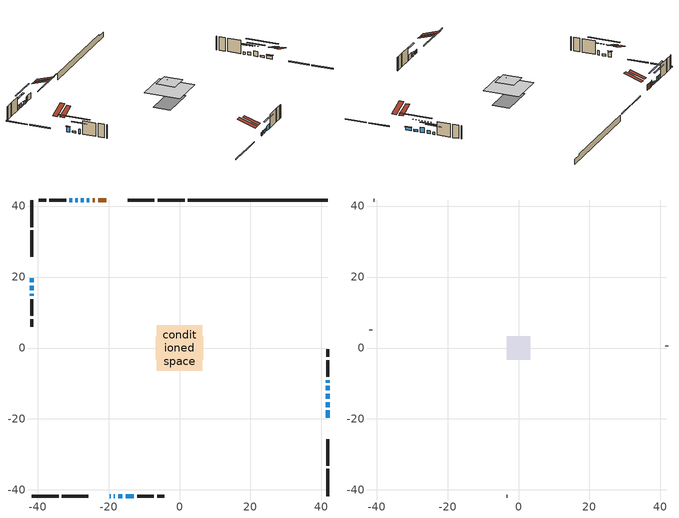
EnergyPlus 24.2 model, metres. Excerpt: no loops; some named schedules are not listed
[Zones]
conditioned space
 floor adiabatic (AdiabaticFloorConstruction): -6.43,-6.43 -6.43,6.43 6.43,6.43 6.43,-6.43 z3.12
 floor foundation (Slab1 construction): -6.72,-3.11 -6.72,3.11 6.72,3.11 6.72,-3.11 z-1.55
 wall outside (RimJoist1 construction): 1.45,41.7 -6.19,41.7 / -41.7,-41.7 -34.06,-41.7 / -41.7,41.7 -41.7,34.06 / 41.7,-41.7 41.7,-34.06 z0.68:0.98
 wall outside (RimJoist2 construction): -7.12,41.7 -14.57,41.7 / -33.13,-41.7 -25.68,-41.7 / -41.7,33.13 -41.7,25.68 / 41.7,-33.13 41.7,-25.68 z0.68:0.98
 wall outside (AdiabaticWallConstruction 1): -20.58,41.7 -22.91,41.7 / -23.84,41.7 -24.48,41.7 z0.68:2.71
 wall outside (AdiabaticWallConstruction): -19.67,-41.7 -19.42,-41.7 / -18.49,-41.7 -18.21,-41.7 z0.68:1.9; -41.7,19.66 -41.7,18.52 / 41.7,-14.3 41.7,-12.83 z0.68:2.49; 41.7,-19.66 41.7,-17.58 / -17.28,-41.7 -16.06,-41.7 z0.68:1.7; -25.41,41.7 -26.1,41.7 / 41.7,-9.75 41.7,-9.06 z0.68:1.47; 41.7,-16.65 41.7,-15.23 / -27.02,41.7 -27.79,41.7 / -41.7,17.59 -41.7,16.27 z0.68:1.29; 41.7,-11.9 41.7,-10.68 z0.68:1.82; -28.72,41.7 -29.35,41.7 / -30.28,41.7 -31.02,41.7 z0.68:2.28; -15.13,-41.7 -12.89,-41.7 z0.68:2.46; -41.7,15.34 -41.7,14.71 z0.68:2.26
 wall outside (Wall1 construction): -31.95,41.7 -36.67,41.7 / -11.97,-41.7 -7.24,-41.7 / -41.7,13.78 -41.7,9.05 / 41.7,-8.14 41.7,-3.41 z0.68:5.56
 wall outside (Wall2 construction): -37.6,41.7 -39.68,41.7 / -6.31,-41.7 -4.23,-41.7 / -41.7,8.12 -41.7,6.04 / 41.7,-2.48 41.7,-0.4 z0.68:5.56
 wall foundation (FoundationWall1 construction): 2.38,41.7,-1.55 2.38,41.7,0.68 37.77,41.7,0.68 37.77,41.7,0.14 41.7,41.7,0.14 41.7,41.7,-1.55
 window (WindowConstruction 11): -19.66,-41.7 -19.42,-41.7 z0.68:1.9
 window (WindowConstruction 7): -41.7,19.66 -41.7,18.52 z0.68:2.48
 window (WindowConstruction 12): -18.49,-41.7 -18.21,-41.7 z0.68:1.9
 window (WindowConstruction 8): 41.7,-19.66 41.7,-17.58 z0.68:1.69
 window (WindowConstruction 9): -25.41,41.7 -26.1,41.7 z0.68:1.47
 window (WindowConstruction 10): -17.28,-41.7 -16.06,-41.7 z0.68:1.69
 window (WindowConstruction 13): 41.7,-16.65 41.7,-15.23 z0.68:1.29
 window (WindowConstruction 14): -27.03,41.7 -27.79,41.7 z0.68:1.29
 window (WindowConstruction): 41.7,-14.3 41.7,-12.83 z0.68:2.48
 window (WindowConstruction 15): -41.7,17.59 -41.7,16.27 z0.68:1.29
 window (WindowConstruction 1): 41.7,-11.9 41.7,-10.68 z0.68:1.82
 window (WindowConstruction 2): 41.7,-9.75 41.7,-9.07 z0.68:1.47
 window (WindowConstruction 3): -28.72,41.7 -29.35,41.7 z0.68:2.28
 window (WindowConstruction 4): -30.28,41.7 -31.02,41.7 z0.68:2.28
 window (WindowConstruction 5): -15.13,-41.7 -12.89,-41.7 z0.68:2.46
 window (WindowConstruction 6): -41.7,15.34 -41.7,14.71 z0.68:2.26
 door (Door): -20.58,41.7 -22.91,41.7 z0.68:2.71
 door (Door 1): -23.84,41.7 -24.48,41.7 z0.68:2.71
 ceiling adiabatic (AdiabaticFloorConstruction): 6.43,-6.43 6.43,6.43 -6.43,6.43 -6.43,-6.43 z3.12
 roof outside (Roof2 construction): -1.49,1.49 -1.49,-1.49 1.49,-1.49 1.49,1.49 z5.56
 roof outside (Roof3 construction): -19.66,41.7,5.56 -19.66,35.93,7.48 -18.14,35.93,7.48 -18.14,41.7,5.56; -20.59,-41.7,5.56 -20.59,-35.93,7.48 -22.11,-35.93,7.48 -22.11,-41.7,5.56; -41.7,20.59,5.56 -35.93,20.59,7.48 -35.93,22.11,7.48 -41.7,22.11,5.56; 41.7,-20.59,5.56 35.93,-20.59,7.48 35.93,-22.11,7.48 41.7,-22.11,5.56
attic - vented
 floor to conditioned space (Floor1 construction Reversed): -3.33,-3.33 -3.33,3.33 3.33,3.33 3.33,-3.33 z5.56
 wall outside (Wall3 construction): -40.61,41.7 -40.77,41.7 / -3.3,-41.7 -3.14,-41.7 / -41.7,5.11 -41.7,4.95 / 41.7,0.53 41.7,0.69 z0.68:5.56
 roof outside (Roof1 construction): -17.21,41.7,5.56 -17.21,35.2,7.72 -15.5,35.2,7.72 -15.5,41.7,5.56; -23.04,-41.7,5.56 -23.04,-35.2,7.72 -24.75,-35.2,7.72 -24.75,-41.7,5.56; -41.7,23.04,5.56 -35.2,23.04,7.72 -35.2,24.75,7.72 -41.7,24.75,5.56; 41.7,-23.04,5.56 35.2,-23.04,7.72 35.2,-24.75,7.72 41.7,-24.75,5.56
shading: -41.7,18.32 -41.7,19.87 -42.11,19.87 -42.11,18.32 z2.69; 41.7,-17.38 41.7,-19.87 42.11,-19.87 42.11,-17.38 z1.9; -26.3,41.7 -25.21,41.7 -25.21,42.11 -26.3,42.11 z1.67; -15.86,-41.7 -17.48,-41.7 -17.48,-42.11 -15.86,-42.11 z1.9; 41.7,-10.08 41.7,-21.8 42.11,-21.8 42.11,-10.08 z6.44; -32.94,41.7 -21.87,41.7 -21.87,42.11 -32.94,42.11 z6.44; 41.7,-10.3 41.7,-16.83 42.11,-16.83 42.11,-10.3 z5.01; -41.7,11.12 -41.7,22.74 -42.11,22.74 -42.11,11.12 z6.44; 41.7,-8.15 41.7,-14.43 42.11,-14.43 42.11,-8.15 z4.35; 41.7,-6.54 41.7,-12.28 42.11,-12.28 42.11,-6.54 z4; -31.88,41.7 -26.19,41.7 -26.19,42.11 -31.88,42.11 z4.81; -33.55,41.7 -27.75,41.7 -27.75,42.11 -33.55,42.11 z4.81; -10.37,-41.7 -17.66,-41.7 -17.66,-42.11 -10.37,-42.11 z4.99; -41.7,12.18 -41.7,17.87 -42.11,17.87 -42.11,12.18 z4.79
[Building]
Building 1: Terrain=Suburbs
[Site:Location]
Toronto City Centre_ON: Latitude {deg}=43.63; Longitude {deg}=-79.39; Time Zone {hr}=-5; Elevation {m}=77; Keep Site Location Information=Yes
[Site:GroundTemperature:Shallow]
5.01852, 3.26908, 3.12898, 3.95918, 7.29196, 10.6092, 13.4851, 15.3069, 15.4617, 13.9799, 11.1774, 7.9619
[Site:WaterMainsTemperature]
Calculation Method=Schedule; Temperature Schedule=mains temperature schedule
[Material] Roughness=Rough; Thermal Absorptance=0.9
Name | Thickness {m} | Conductivity {W/m-K} | Density {kg/m3} | Specific Heat {J/kg-K} | Solar Absorptance | Visible Absorptance
asphalt or fiberglass shingles | 0.00635 | 0.162714 | 1121.4 | 1465.45 | 0.4 | 0.4
ceiling loosefill ins | 0.169333 | 0.0480833 | 16.02 | 1046.75 | 0.7 | 0.7
ceiling stud and cavity | 0.1397 | 0.105783 | 65.682 | 1177.47 | 0.7 | 0.7
concrete 4.0 in. | 0.1016 | 1.803125 | 2242.8 | 837.4 | 0.7 | 0.7
concrete 8.0 in. | 0.2032 | 1.803125 | 2242.8 | 837.4 | 0.7 | 0.7
door material | 0.04445 | 0.188738 | 512.64 | 1214.23 | 0.7 | 0.7
floor covering | 0.0127 | 0.0433444 | 54.468 | 1339.84 | 0.6 | 0.6
floor rigid ins; wall rigid ins | 0.512978 | 0.029427 | 32.04 | 1214.23 | 0.7 | 0.7
floor stud and cavity | 0.1397 | 1.75129 | 37.0049 | 1207.88 | 0.7 | 0.7
furniture material conditioned space 1 | 0.1524 | 0.115458 | 640.8 | 1214.23 | 0.6 | 0.6
gypsum board | 0.0127 | 0.160291 | 801 | 837.4 | 0.6 | 0.6
osb sheathing 0.5 in. | 0.0127 | 0.115458 | 512.64 | 1214.23 | 0.7 | 0.7
osb sheathing 0.75 in. | 0.01905 | 0.115458 | 512.64 | 1214.23 | 0.7 | 0.7
osb sheathing 2.0 in. | 0.0508 | 0.115458 | 512.64 | 1214.23 | 0.7 | 0.7
rim joist rigid ins; roof rigid ins | 0.051816 | 0.029427 | 32.04 | 1214.23 | 0.7 | 0.7
rim joist stud and cavity | 0.0508 | 0.177588 | 50.32683 | 1063.81 | 0.6 | 0.6
rim joist stud and cavity 1 | 0.0508 | 0.275866 | 125.044 | 1163.47 | 0.6 | 0.6
roof stud and cavity | 0.2032 | 0.116691 | 78.34581 | 1123.46 | 0.7 | 0.7
roof stud and cavity 1 | 0.2032 | 0.213789 | 78.34581 | 1123.46 | 0.7 | 0.7
wall stud and cavity | 0.1397 | 0.0777065 | 139.0536 | 1170.24 | 0.7 | 0.7
wall stud and cavity 1 | 0.1397 | 0.0947891 | 139.0536 | 1170.24 | 0.7 | 0.7
wall stud and cavity 2 | 0.0889 | 6.1454 | 50.32683 | 1063.81 | 0.6 | 0.6
wall stud and cavity 3 | 0.0889 | 0.380278 | 52.3479 | 1209.89 | 0.7 | 0.7
wall stud and cavity 4 | 0.0889 | 0.391764 | 83.0341 | 1211.67 | 0.7 | 0.7
wood siding | 0.0254 | 0.102417 | 544.68 | 1172.36 | 0.4 | 0.4
wood siding 1 | 0.00254 | 0.102417 | 544.68 | 1172.36 | 0.4 | 0.4
wood siding 2; wood siding 3; wood siding 4 | 0.0254 | 0.102417 | 544.68 | 1172.36 | 0.7 | 0.7
[WindowMaterial:SimpleGlazingSystem]
Name | U-Factor {W/m2-K} | Solar Heat Gain Coefficient
WindowMaterial | 2.17127 | 0.57
WindowMaterial 1 | 2.22748 | 0.52
WindowMaterial 10 | 5.08635 | 0.63
WindowMaterial 11 | 5.16017 | 0.65
WindowMaterial 12 | 2.35751 | 0.4
WindowMaterial 13 | 2.34615 | 0.41
WindowMaterial 14 | 2.37 | 0.39
WindowMaterial 2 | 2.32968 | 0.43
WindowMaterial 3 | 2.259844 | 0.49
WindowMaterial 4 | 2.24111 | 0.51
WindowMaterial 5 | 2.191708 | 0.55
WindowMaterial 6 | 2.26155 | 0.49
WindowMaterial 7 | 2.1883 | 0.56
WindowMaterial 8 | 2.779381 | 0.53
WindowMaterial 9 | 2.30754 | 0.44
[Construction]
AdiabaticFloorConstruction: floor stud and cavity, floor rigid ins, osb sheathing 0.75 in., floor covering
AdiabaticWallConstruction: wood siding 3, wall rigid ins, wall stud and cavity 3, gypsum board
AdiabaticWallConstruction 1: wood siding 4, wall rigid ins, wall stud and cavity 3, gypsum board
Door; Door 1: door material
Floor1 construction Reversed: gypsum board, ceiling stud and cavity, ceiling loosefill ins
FoundationWall1 construction: concrete 8.0 in.
furniture construction conditioned space 1: furniture material conditioned space 1
PartitionWallConstruction: gypsum board, wall stud and cavity 4, gypsum board
RimJoist1 construction: wood siding 2, rim joist stud and cavity
RimJoist2 construction: wood siding 2, rim joist rigid ins, osb sheathing 2.0 in., rim joist stud and cavity 1
Roof1 construction: asphalt or fiberglass shingles
Roof2 construction: asphalt or fiberglass shingles, osb sheathing 0.75 in., roof stud and cavity, gypsum board
Roof3 construction: asphalt or fiberglass shingles, roof rigid ins, osb sheathing 0.75 in., roof stud and cavity 1, gypsum board
Slab1 construction: concrete 4.0 in.
Wall1 construction: wood siding, osb sheathing 0.5 in., wall stud and cavity, gypsum board
Wall2 construction: wood siding, osb sheathing 0.5 in., wall stud and cavity 1, gypsum board
Wall3 construction: wood siding 1, wall stud and cavity 2
WindowConstruction: WindowMaterial
WindowConstruction 1: WindowMaterial 1
WindowConstruction 10: WindowMaterial 9
WindowConstruction 11: WindowMaterial 10
WindowConstruction 12: WindowMaterial 11
WindowConstruction 13: WindowMaterial 12
WindowConstruction 14: WindowMaterial 13
WindowConstruction 15: WindowMaterial 14
WindowConstruction 2; WindowConstruction 9: WindowMaterial 2
WindowConstruction 3: WindowMaterial 3
WindowConstruction 4: WindowMaterial 4
WindowConstruction 5: WindowMaterial 5
WindowConstruction 6: WindowMaterial 6
WindowConstruction 7: WindowMaterial 7
WindowConstruction 8: WindowMaterial 8
[Zone] Multiplier=1; Part of Total Floor Area=Yes
Name | Volume {m3}
attic - vented | 15.6191
conditioned space | 619
[Space]
Name | Zone | Volume {m3}
attic - vented 1 | attic - vented | 15.6191
conditioned space 1 | conditioned space | 619
[ZoneInfiltration:EffectiveLeakageArea]
infil attic - vented 1: Zone or Space=attic - vented 1; Schedule=Always On Discrete; Effective Air Leakage Area {cm2}=1871.58; Stack Coefficient=0.000489646; Wind Coefficient=1.49507e-05
[ZoneMixing]
whole house fan mix: Zone or Space=attic - vented; Schedule=Always On Continuous; Design Flow Rate Calculation Method=Flow/Zone; Design Flow Rate {m3/s}=0; Source Zone or Space=conditioned space
[SurfaceProperty:ExposedFoundationPerimeter]
Slab1: Exposed Perimeter Calculation Method=TotalExposedPerimeter; Total Exposed Perimeter {m}=39.319
[InternalMass] Zone or ZoneList=conditioned space; Space or SpaceList=conditioned space 1
Name | Construction | Surface Area {m2}
furniture mass conditioned space 1 | furniture construction conditioned space 1 | 99.5638
partition wall mass | PartitionWallConstruction | 248.91
[Lights]
interior lighting: Zone or ZoneList or Space or SpaceList=conditioned space 1; Schedule=interior lighting schedule; Design Level Calculation Method=LightingLevel; Lighting Level {W}=343.2; Return Air Fraction=0; Fraction Radiant=0.6; Fraction Visible=0.2; Fraction Replaceable=1
[People]
occupants: Zone or ZoneList or Space or SpaceList=conditioned space 1; Number of People Schedule=occupants schedule; Number of People Calculation Method=People; Number of People=3; Fraction Radiant=0.314171; Sensible Heat Fraction=0.56303; Activity Level Schedule=occupants activity schedule; Carbon Dioxide Generation Rate {m3/s-W}=0; Enable ASHRAE 55 Comfort Warnings=No; Mean Radiant Temperature Calculation Type=EnclosureAveraged
[ElectricEquipment] Zone or ZoneList or Space or SpaceList=conditioned space 1; Design Level Calculation Method=EquipmentLevel
Name | Schedule | Design Level {W} | Fraction Latent | Fraction Radiant | Fraction Lost
clothes dryer | clothes dryer schedule | 140.772 | 0.015 | 0.081 | 0.85
clothes washer | clothes washer schedule | 32.1985 | 0.03 | 0.162 | 0.7
cooking range | cooking range schedule | 215.147 | 0.08 | 0.432 | 0.2
dishwasher | dishwasher schedule | 66.8632 | 0.3 | 0.18 | 0.4
fridge | fridge schedule | 72.9452 | 0 | 0.6 | 0
mech vent house fan | mech vent house fan schedule | 0.95 | 0 | 0 | 1
mech vent house fan cfis | mech vent house fan cfis schedule | 0 | 0 | 0 | 0
misc plug loads | misc plug loads schedule | 494.7 | 0.045 | 0.513 | 0.1
whole house fan | Always On Discrete | 0 | 0 | 0 | 1
[OtherEquipment] Zone or ZoneList or Space or SpaceList=conditioned space 1; Design Level Calculation Method=EquipmentLevel
Name | Fuel Type | Schedule | Design Level {W} | Fraction Latent | Fraction Radiant | Fraction Lost
clothes dryer 1 | Electricity | clothes dryer schedule | 0 | 0.015 | 0.081 | 0.85
cooking range 1 | Electricity | cooking range schedule | 0 | 0.08 | 0.432 | 0.2
general water use latent | None | general water use schedule | 62.594 | 1 | 0 | 0
general water use sensible | None | general water use schedule | -61.6891 | 0 | 0.6 | 0
mech vent house fan latent load | None | Always On Discrete | 0 | 1 | 0 | 0
mech vent house fan sensible load | None | Always On Discrete | 0 | 0 | 0 | 0
water heater energy adjustment1 | NaturalGas | Always On Discrete | 0.01 | 0 | 0 | 1
[ZoneInfiltration:DesignFlowRate] Zone or ZoneList or Space or SpaceList=conditioned space 1; Schedule=Always On Discrete; Design Flow Rate Calculation Method=Flow/Zone; Design Flow Rate {m3/s}=0
infil flow; natural vent flow; whole house fan flow
[Foundation:Kiva]
Foundation Kiva 1: Initial Indoor Air Temperature {C}=18; Wall Height Above Grade {m}=0.680009; Wall Depth Below Slab {m}=0.2032
[Foundation:Kiva:Settings]
Soil Conductivity {W/m-K}=0.849921; Soil Density {kg/m3}=1842.3; Soil Specific Heat {J/kg-K}=418.7; Ground Solar Absorptivity=0.9; Ground Thermal Absorptivity=0.9; Ground Surface Roughness {m}=0.03; Far-Field Width {m}=40; Deep-Ground Boundary Condition=ZeroFlux; Deep-Ground Depth {m}=40; Minimum Cell Dimension {m}=0.2; Maximum Cell Growth Coefficient=3; Simulation Timestep=Timestep
[Exterior:Lights]
exterior lighting: Schedule=exterior lighting schedule; Design Level {W}=75.6
[Schedule:Constant]
Name | Hourly Value
Always On Continuous; mech vent house fan schedule; mech vent house fan cfis schedule; Always On Discrete | 1
occupants activity schedule | 117.228
fridge schedule | 0
[Schedule:Week:Daily]
interior lighting schedule Week Rule - Jan1-Jan27: interior lighting schedule day, interior lighting schedule day, interior lighting schedule day, interior lighting schedule day, interior lighting schedule day, interior lighting schedule day, interior lighting schedule day, interior lighting schedule default day, interior lighting schedule default day, interior lighting schedule default day, interior lighting schedule default day, interior lighting schedule default day
interior lighting schedule Week Rule - Jan28-Feb3: interior lighting schedule day, interior lighting schedule day, interior lighting schedule day, interior lighting schedule day, interior lighting schedule day 1, interior lighting schedule day 1, interior lighting schedule day 1, interior lighting schedule default day, interior lighting schedule default day, interior lighting schedule default day, interior lighting schedule default day, interior lighting schedule default day
interior lighting schedule Week Rule - Feb4-Feb24: interior lighting schedule day 1, interior lighting schedule day 1, interior lighting schedule day 1, interior lighting schedule day 1, interior lighting schedule day 1, interior lighting schedule day 1, interior lighting schedule day 1, interior lighting schedule default day, interior lighting schedule default day, interior lighting schedule default day, interior lighting schedule default day, interior lighting schedule default day
interior lighting schedule Week Rule - Feb25-Mar3: interior lighting schedule day 1, interior lighting schedule day 1, interior lighting schedule day 1, interior lighting schedule day 1, interior lighting schedule day 2, interior lighting schedule day 2, interior lighting schedule day 2, interior lighting schedule default day, interior lighting schedule default day, interior lighting schedule default day, interior lighting schedule default day, interior lighting schedule default day
interior lighting schedule Week Rule - Mar4-Mar31: interior lighting schedule day 2, interior lighting schedule day 2, interior lighting schedule day 2, interior lighting schedule day 2, interior lighting schedule day 2, interior lighting schedule day 2, interior lighting schedule day 2, interior lighting schedule default day, interior lighting schedule default day, interior lighting schedule default day, interior lighting schedule default day, interior lighting schedule default day
interior lighting schedule Week Rule - Apr1-Apr28: interior lighting schedule day 3, interior lighting schedule day 3, interior lighting schedule day 3, interior lighting schedule day 3, interior lighting schedule day 3, interior lighting schedule day 3, interior lighting schedule day 3, interior lighting schedule default day, interior lighting schedule default day, interior lighting schedule default day, interior lighting schedule default day, interior lighting schedule default day
interior lighting schedule Week Rule - Apr29-May5: interior lighting schedule day 3, interior lighting schedule day 3, interior lighting schedule day 4, interior lighting schedule day 4, interior lighting schedule day 4, interior lighting schedule day 4, interior lighting schedule day 4, interior lighting schedule default day, interior lighting schedule default day, interior lighting schedule default day, interior lighting schedule default day, interior lighting schedule default day
interior lighting schedule Week Rule - May6-May26: interior lighting schedule day 4, interior lighting schedule day 4, interior lighting schedule day 4, interior lighting schedule day 4, interior lighting schedule day 4, interior lighting schedule day 4, interior lighting schedule day 4, interior lighting schedule default day, interior lighting schedule default day, interior lighting schedule default day, interior lighting schedule default day, interior lighting schedule default day
interior lighting schedule Week Rule - May27-Jun2: interior lighting schedule day 4, interior lighting schedule day 4, interior lighting schedule day 4, interior lighting schedule day 4, interior lighting schedule day 4, interior lighting schedule day 5, interior lighting schedule day 5, interior lighting schedule default day, interior lighting schedule default day, interior lighting schedule default day, interior lighting schedule default day, interior lighting schedule default day
interior lighting schedule Week Rule - Jun3-Jun30: interior lighting schedule day 5, interior lighting schedule day 5, interior lighting schedule day 5, interior lighting schedule day 5, interior lighting schedule day 5, interior lighting schedule day 5, interior lighting schedule day 5, interior lighting schedule default day, interior lighting schedule default day, interior lighting schedule default day, interior lighting schedule default day, interior lighting schedule default day
interior lighting schedule Week Rule - Jul1-Jul28: interior lighting schedule day 6, interior lighting schedule day 6, interior lighting schedule day 6, interior lighting schedule day 6, interior lighting schedule day 6, interior lighting schedule day 6, interior lighting schedule day 6, interior lighting schedule default day, interior lighting schedule default day, interior lighting schedule default day, interior lighting schedule default day, interior lighting schedule default day
interior lighting schedule Week Rule - Jul29-Aug4: interior lighting schedule day 6, interior lighting schedule day 6, interior lighting schedule day 6, interior lighting schedule day 7, interior lighting schedule day 7, interior lighting schedule day 7, interior lighting schedule day 7, interior lighting schedule default day, interior lighting schedule default day, interior lighting schedule default day, interior lighting schedule default day, interior lighting schedule default day
interior lighting schedule Week Rule - Aug5-Aug25: interior lighting schedule day 7, interior lighting schedule day 7, interior lighting schedule day 7, interior lighting schedule day 7, interior lighting schedule day 7, interior lighting schedule day 7, interior lighting schedule day 7, interior lighting schedule default day, interior lighting schedule default day, interior lighting schedule default day, interior lighting schedule default day, interior lighting schedule default day
interior lighting schedule Week Rule - Aug26-Sep1: interior lighting schedule day 7, interior lighting schedule day 7, interior lighting schedule day 7, interior lighting schedule day 7, interior lighting schedule day 7, interior lighting schedule day 7, interior lighting schedule day 8, interior lighting schedule default day, interior lighting schedule default day, interior lighting schedule default day, interior lighting schedule default day, interior lighting schedule default day
interior lighting schedule Week Rule - Sep2-Sep29: interior lighting schedule day 8, interior lighting schedule day 8, interior lighting schedule day 8, interior lighting schedule day 8, interior lighting schedule day 8, interior lighting schedule day 8, interior lighting schedule day 8, interior lighting schedule default day, interior lighting schedule default day, interior lighting schedule default day, interior lighting schedule default day, interior lighting schedule default day
interior lighting schedule Week Rule - Sep30-Oct6: interior lighting schedule day 8, interior lighting schedule day 9, interior lighting schedule day 9, interior lighting schedule day 9, interior lighting schedule day 9, interior lighting schedule day 9, interior lighting schedule day 9, interior lighting schedule default day, interior lighting schedule default day, interior lighting schedule default day, interior lighting schedule default day, interior lighting schedule default day
interior lighting schedule Week Rule - Oct7-Oct27: interior lighting schedule day 9, interior lighting schedule day 9, interior lighting schedule day 9, interior lighting schedule day 9, interior lighting schedule day 9, interior lighting schedule day 9, interior lighting schedule day 9, interior lighting schedule default day, interior lighting schedule default day, interior lighting schedule default day, interior lighting schedule default day, interior lighting schedule default day
interior lighting schedule Week Rule - Oct28-Nov3: interior lighting schedule day 9, interior lighting schedule day 9, interior lighting schedule day 9, interior lighting schedule day 9, interior lighting schedule day 10, interior lighting schedule day 10, interior lighting schedule day 10, interior lighting schedule default day, interior lighting schedule default day, interior lighting schedule default day, interior lighting schedule default day, interior lighting schedule default day
interior lighting schedule Week Rule - Nov4-Nov24: interior lighting schedule day 10, interior lighting schedule day 10, interior lighting schedule day 10, interior lighting schedule day 10, interior lighting schedule day 10, interior lighting schedule day 10, interior lighting schedule day 10, interior lighting schedule default day, interior lighting schedule default day, interior lighting schedule default day, interior lighting schedule default day, interior lighting schedule default day
interior lighting schedule Week Rule - Nov25-Dec1: interior lighting schedule day 10, interior lighting schedule day 10, interior lighting schedule day 10, interior lighting schedule day 10, interior lighting schedule day 10, interior lighting schedule day 10, interior lighting schedule day 11, interior lighting schedule default day, interior lighting schedule default day, interior lighting schedule default day, interior lighting schedule default day, interior lighting schedule default day
interior lighting schedule Week Rule - Dec2-Dec31: interior lighting schedule day 11, interior lighting schedule day 11, interior lighting schedule day 11, interior lighting schedule day 11, interior lighting schedule day 11, interior lighting schedule day 11, interior lighting schedule day 11, interior lighting schedule default day, interior lighting schedule default day, interior lighting schedule default day, interior lighting schedule default day, interior lighting schedule default day
occupants schedule Week Rule - Jan1-Dec31: occupants schedule day, occupants schedule day, occupants schedule day, occupants schedule day, occupants schedule day, occupants schedule day, occupants schedule day, occupants schedule default day, occupants schedule default day, occupants schedule default day, occupants schedule default day, occupants schedule default day
clothes dryer schedule Week Rule - Jan1-Dec31: clothes dryer schedule day, clothes dryer schedule day, clothes dryer schedule day, clothes dryer schedule day, clothes dryer schedule day, clothes dryer schedule day, clothes dryer schedule day, clothes dryer schedule default day, clothes dryer schedule default day, clothes dryer schedule default day, clothes dryer schedule default day, clothes dryer schedule default day
clothes washer schedule Week Rule - Jan1-Dec31: clothes washer schedule day, clothes washer schedule day, clothes washer schedule day, clothes washer schedule day, clothes washer schedule day, clothes washer schedule day, clothes washer schedule day, clothes washer schedule default day, clothes washer schedule default day, clothes washer schedule default day, clothes washer schedule default day, clothes washer schedule default day
cooking range schedule Week Rule - Jan1-Dec31: cooking range schedule day, cooking range schedule day, cooking range schedule day, cooking range schedule day, cooking range schedule day, cooking range schedule day, cooking range schedule day, cooking range schedule default day, cooking range schedule default day, cooking range schedule default day, cooking range schedule default day, cooking range schedule default day
dishwasher schedule Week Rule - Jan1-Dec31: dishwasher schedule day, dishwasher schedule day, dishwasher schedule day, dishwasher schedule day, dishwasher schedule day, dishwasher schedule day, dishwasher schedule day, dishwasher schedule default day, dishwasher schedule default day, dishwasher schedule default day, dishwasher schedule default day, dishwasher schedule default day
misc plug loads schedule Week Rule - Jan1-Dec31: misc plug loads schedule day, misc plug loads schedule day, misc plug loads schedule day, misc plug loads schedule day, misc plug loads schedule day, misc plug loads schedule day, misc plug loads schedule day, misc plug loads schedule default day, misc plug loads schedule default day, misc plug loads schedule default day, misc plug loads schedule default day, misc plug loads schedule default day
general water use schedule Week Rule - Jan1-Dec31: general water use schedule day, general water use schedule day, general water use schedule day, general water use schedule day, general water use schedule day, general water use schedule day, general water use schedule day, general water use schedule default day, general water use schedule default day, general water use schedule default day, general water use schedule default day, general water use schedule default day
exterior lighting schedule Week Rule - Jan1-Jan27: exterior lighting schedule day, exterior lighting schedule day, exterior lighting schedule day, exterior lighting schedule day, exterior lighting schedule day, exterior lighting schedule day, exterior lighting schedule day, exterior lighting schedule default day, exterior lighting schedule default day, exterior lighting schedule default day, exterior lighting schedule default day, exterior lighting schedule default day
exterior lighting schedule Week Rule - Jan28-Feb3: exterior lighting schedule day, exterior lighting schedule day, exterior lighting schedule day, exterior lighting schedule day, exterior lighting schedule day 1, exterior lighting schedule day 1, exterior lighting schedule day 1, exterior lighting schedule default day, exterior lighting schedule default day, exterior lighting schedule default day, exterior lighting schedule default day, exterior lighting schedule default day
exterior lighting schedule Week Rule - Feb4-Feb24: exterior lighting schedule day 1, exterior lighting schedule day 1, exterior lighting schedule day 1, exterior lighting schedule day 1, exterior lighting schedule day 1, exterior lighting schedule day 1, exterior lighting schedule day 1, exterior lighting schedule default day, exterior lighting schedule default day, exterior lighting schedule default day, exterior lighting schedule default day, exterior lighting schedule default day
exterior lighting schedule Week Rule - Feb25-Mar3: exterior lighting schedule day 1, exterior lighting schedule day 1, exterior lighting schedule day 1, exterior lighting schedule day 1, exterior lighting schedule day 2, exterior lighting schedule day 2, exterior lighting schedule day 2, exterior lighting schedule default day, exterior lighting schedule default day, exterior lighting schedule default day, exterior lighting schedule default day, exterior lighting schedule default day
exterior lighting schedule Week Rule - Mar4-Mar31: exterior lighting schedule day 2, exterior lighting schedule day 2, exterior lighting schedule day 2, exterior lighting schedule day 2, exterior lighting schedule day 2, exterior lighting schedule day 2, exterior lighting schedule day 2, exterior lighting schedule default day, exterior lighting schedule default day, exterior lighting schedule default day, exterior lighting schedule default day, exterior lighting schedule default day
exterior lighting schedule Week Rule - Apr1-Apr28: exterior lighting schedule day 3, exterior lighting schedule day 3, exterior lighting schedule day 3, exterior lighting schedule day 3, exterior lighting schedule day 3, exterior lighting schedule day 3, exterior lighting schedule day 3, exterior lighting schedule default day, exterior lighting schedule default day, exterior lighting schedule default day, exterior lighting schedule default day, exterior lighting schedule default day
exterior lighting schedule Week Rule - Apr29-May5: exterior lighting schedule day 3, exterior lighting schedule day 3, exterior lighting schedule day 4, exterior lighting schedule day 4, exterior lighting schedule day 4, exterior lighting schedule day 4, exterior lighting schedule day 4, exterior lighting schedule default day, exterior lighting schedule default day, exterior lighting schedule default day, exterior lighting schedule default day, exterior lighting schedule default day
exterior lighting schedule Week Rule - May6-May26: exterior lighting schedule day 4, exterior lighting schedule day 4, exterior lighting schedule day 4, exterior lighting schedule day 4, exterior lighting schedule day 4, exterior lighting schedule day 4, exterior lighting schedule day 4, exterior lighting schedule default day, exterior lighting schedule default day, exterior lighting schedule default day, exterior lighting schedule default day, exterior lighting schedule default day
exterior lighting schedule Week Rule - May27-Jun2: exterior lighting schedule day 4, exterior lighting schedule day 4, exterior lighting schedule day 4, exterior lighting schedule day 4, exterior lighting schedule day 4, exterior lighting schedule day 5, exterior lighting schedule day 5, exterior lighting schedule default day, exterior lighting schedule default day, exterior lighting schedule default day, exterior lighting schedule default day, exterior lighting schedule default day
exterior lighting schedule Week Rule - Jun3-Jun30: exterior lighting schedule day 5, exterior lighting schedule day 5, exterior lighting schedule day 5, exterior lighting schedule day 5, exterior lighting schedule day 5, exterior lighting schedule day 5, exterior lighting schedule day 5, exterior lighting schedule default day, exterior lighting schedule default day, exterior lighting schedule default day, exterior lighting schedule default day, exterior lighting schedule default day
exterior lighting schedule Week Rule - Jul1-Jul28: exterior lighting schedule day 6, exterior lighting schedule day 6, exterior lighting schedule day 6, exterior lighting schedule day 6, exterior lighting schedule day 6, exterior lighting schedule day 6, exterior lighting schedule day 6, exterior lighting schedule default day, exterior lighting schedule default day, exterior lighting schedule default day, exterior lighting schedule default day, exterior lighting schedule default day
exterior lighting schedule Week Rule - Jul29-Aug4: exterior lighting schedule day 6, exterior lighting schedule day 6, exterior lighting schedule day 6, exterior lighting schedule day 7, exterior lighting schedule day 7, exterior lighting schedule day 7, exterior lighting schedule day 7, exterior lighting schedule default day, exterior lighting schedule default day, exterior lighting schedule default day, exterior lighting schedule default day, exterior lighting schedule default day
exterior lighting schedule Week Rule - Aug5-Aug25: exterior lighting schedule day 7, exterior lighting schedule day 7, exterior lighting schedule day 7, exterior lighting schedule day 7, exterior lighting schedule day 7, exterior lighting schedule day 7, exterior lighting schedule day 7, exterior lighting schedule default day, exterior lighting schedule default day, exterior lighting schedule default day, exterior lighting schedule default day, exterior lighting schedule default day
exterior lighting schedule Week Rule - Aug26-Sep1: exterior lighting schedule day 7, exterior lighting schedule day 7, exterior lighting schedule day 7, exterior lighting schedule day 7, exterior lighting schedule day 7, exterior lighting schedule day 7, exterior lighting schedule day 8, exterior lighting schedule default day, exterior lighting schedule default day, exterior lighting schedule default day, exterior lighting schedule default day, exterior lighting schedule default day
exterior lighting schedule Week Rule - Sep2-Sep29: exterior lighting schedule day 8, exterior lighting schedule day 8, exterior lighting schedule day 8, exterior lighting schedule day 8, exterior lighting schedule day 8, exterior lighting schedule day 8, exterior lighting schedule day 8, exterior lighting schedule default day, exterior lighting schedule default day, exterior lighting schedule default day, exterior lighting schedule default day, exterior lighting schedule default day
exterior lighting schedule Week Rule - Sep30-Oct6: exterior lighting schedule day 8, exterior lighting schedule day 9, exterior lighting schedule day 9, exterior lighting schedule day 9, exterior lighting schedule day 9, exterior lighting schedule day 9, exterior lighting schedule day 9, exterior lighting schedule default day, exterior lighting schedule default day, exterior lighting schedule default day, exterior lighting schedule default day, exterior lighting schedule default day
[Schedule:Year]
interior lighting schedule: interior lighting schedule Week Rule - Jan1-Jan27, 1, 1, 1, 27, interior lighting schedule Week Rule - Jan28-Feb3, 1, 28, 2, 3, interior lighting schedule Week Rule - Feb4-Feb24, 2, 4, 2, 24, interior lighting schedule Week Rule - Feb25-Mar3, 2, 25, 3, 3, interior lighting schedule Week Rule - Mar4-Mar31, 3, 4, 3, 31, interior lighting schedule Week Rule - Apr1-Apr28, 4, 1, 4, 28, interior lighting schedule Week Rule - Apr29-May5, 4, 29, 5, 5, interior lighting schedule Week Rule - May6-May26, 5, 6, 5, 26, interior lighting schedule Week Rule - May27-Jun2, 5, 27, 6, 2, interior lighting schedule Week Rule - Jun3-Jun30, 6, 3, 6, 30, interior lighting schedule Week Rule - Jul1-Jul28, 7, 1, 7, 28, interior lighting schedule Week Rule - Jul29-Aug4, 7, 29, 8, 4, interior lighting schedule Week Rule - Aug5-Aug25, 8, 5, 8, 25, interior lighting schedule Week Rule - Aug26-Sep1, 8, 26, 9, 1, interior lighting schedule Week Rule - Sep2-Sep29, 9, 2, 9, 29, interior lighting schedule Week Rule - Sep30-Oct6, 9, 30, 10, 6, interior lighting schedule Week Rule - Oct7-Oct27, 10, 7, 10, 27, interior lighting schedule Week Rule - Oct28-Nov3, 10, 28, 11, 3, interior lighting schedule Week Rule - Nov4-Nov24, 11, 4, 11, 24, interior lighting schedule Week Rule - Nov25-Dec1, 11, 25, 12, 1, interior lighting schedule Week Rule - Dec2-Dec31, 12, 2, 12, 31
occupants schedule: occupants schedule Week Rule - Jan1-Dec31, 1, 1, 12, 31
clothes dryer schedule: clothes dryer schedule Week Rule - Jan1-Dec31, 1, 1, 12, 31
clothes washer schedule: clothes washer schedule Week Rule - Jan1-Dec31, 1, 1, 12, 31
cooking range schedule: cooking range schedule Week Rule - Jan1-Dec31, 1, 1, 12, 31
dishwasher schedule: dishwasher schedule Week Rule - Jan1-Dec31, 1, 1, 12, 31
misc plug loads schedule: misc plug loads schedule Week Rule - Jan1-Dec31, 1, 1, 12, 31
general water use schedule: general water use schedule Week Rule - Jan1-Dec31, 1, 1, 12, 31
exterior lighting schedule: exterior lighting schedule Week Rule - Jan1-Jan27, 1, 1, 1, 27, exterior lighting schedule Week Rule - Jan28-Feb3, 1, 28, 2, 3, exterior lighting schedule Week Rule - Feb4-Feb24, 2, 4, 2, 24, exterior lighting schedule Week Rule - Feb25-Mar3, 2, 25, 3, 3, exterior lighting schedule Week Rule - Mar4-Mar31, 3, 4, 3, 31, exterior lighting schedule Week Rule - Apr1-Apr28, 4, 1, 4, 28, exterior lighting schedule Week Rule - Apr29-May5, 4, 29, 5, 5, exterior lighting schedule Week Rule - May6-May26, 5, 6, 5, 26, exterior lighting schedule Week Rule - May27-Jun2, 5, 27, 6, 2, exterior lighting schedule Week Rule - Jun3-Jun30, 6, 3, 6, 30, exterior lighting schedule Week Rule - Jul1-Jul28, 7, 1, 7, 28, exterior lighting schedule Week Rule - Jul29-Aug4, 7, 29, 8, 4, exterior lighting schedule Week Rule - Aug5-Aug25, 8, 5, 8, 25, exterior lighting schedule Week Rule - Aug26-Sep1, 8, 26, 9, 1, exterior lighting schedule Week Rule - Sep2-Sep29, 9, 2, 9, 29, exterior lighting schedule Week Rule - Sep30-Oct6, 9, 30, 10, 6, exterior lighting schedule Week Rule - Oct7-Oct27, 10, 7, 10, 27, exterior lighting schedule Week Rule - Oct28-Nov3, 10, 28, 11, 3, exterior lighting schedule Week Rule - Nov4-Nov24, 11, 4, 11, 24, exterior lighting schedule Week Rule - Nov25-Dec1, 11, 25, 12, 1, exterior lighting schedule Week Rule - Dec2-Dec31, 12, 2, 12, 31
[Schedule:Compact]
mains temperature schedule: Through: 01/01, For: AllDays, Until: 24:00, 8.80333, Through: 01/02, For: AllDays, Until: 24:00, 8.74333, Through: 01/03, For: AllDays, Until: 24:00, 8.68389, Through: 01/04, For: AllDays, Until: 24:00, 8.62611, Through: 01/05, For: AllDays, Until: 24:00, 8.56944, Through: 01/06, For: AllDays, Until: 24:00, 8.51389, Through: 01/07, For: AllDays, Until: 24:00, 8.45944, Through: 01/08, For: AllDays, Until: 24:00, 8.40611, Through: 01/09, For: AllDays, Until: 24:00, 8.35389, Through: 01/10, For: AllDays, Until: 24:00, 8.30278, Through: 01/11, For: AllDays, Until: 24:00, 8.25333, Through: 01/12, For: AllDays, Until: 24:00, 8.205, Through: 01/13, For: AllDays, Until: 24:00, 8.15778, Through: 01/14, For: AllDays, Until: 24:00, 8.11222, Through: 01/15, For: AllDays, Until: 24:00, 8.06778, Through: 01/16, For: AllDays, Until: 24:00, 8.02444, Through: 01/17, For: AllDays, Until: 24:00, 7.98222, Through: 01/18, For: AllDays, Until: 24:00, 7.94167, Through: 01/19, For: AllDays, Until: 24:00, 7.90222, Through: 01/20, For: AllDays, Until: 24:00, 7.86444, Through: 01/21, For: AllDays, Until: 24:00, 7.82778, Through: 01/22, For: AllDays, Until: 24:00, 7.79278, Through: 01/23, For: AllDays, Until: 24:00, 7.75889, Through: 01/24, For: AllDays, Until: 24:00, 7.72667, Through: 01/25, For: AllDays, Until: 24:00, 7.69556, Through: 01/26, For: AllDays, Until: 24:00, 7.66611, Through: 01/27, For: AllDays, Until: 24:00, 7.63778, Through: 01/28, For: AllDays, Until: 24:00, 7.61111, Through: 01/29, For: AllDays, Until: 24:00, 7.58556, Through: 01/30, For: AllDays, Until: 24:00, 7.56167, Through: 01/31, For: AllDays, Until: 24:00, 7.53944, Through: 02/01, For: AllDays, Until: 24:00, 7.51833, Through: 02/02, For: AllDays, Until: 24:00, 7.49889, Through: 02/03, For: AllDays, Until: 24:00, 7.48111, Through: 02/04, For: AllDays, Until: 24:00, 7.46444, Through: 02/05, For: AllDays, Until: 24:00, 7.44944, Through: 02/06, For: AllDays, Until: 24:00, 7.43556, Through: 02/07, For: AllDays, Until: 24:00, 7.42333, Through: 02/08, For: AllDays, Until: 24:00, 7.41278, Through: 02/09, For: AllDays, Until: 24:00, 7.40389, Through: 02/10, For: AllDays, Until: 24:00, 7.39611, Through: 02/11, For: AllDays, Until: 24:00, 7.39, Through: 02/12, For: AllDays, Until: 24:00, 7.38556, Through: 02/13, For: AllDays, Until: 24:00, 7.38222, Through: 02/14, For: AllDays, Until: 24:00, 7.38056, Through: 02/15, For: AllDays, Until: 24:00, 7.38056, Through: 02/16, For: AllDays, Until: 24:00, 7.38222, Through: 02/17, For: AllDays, Until: 24:00, 7.385, Through: 02/18, For: AllDays, Until: 24:00, 7.38944, Through: 02/19, For: AllDays, Until: 24:00, 7.395, Through: 02/20, For: AllDays, Until: 24:00, 7.40278, Through: 02/21, For: AllDays, Until: 24:00, 7.41167, Through: 02/22, For: AllDays, Until: 24:00, 7.42222, Through: 02/23, For: AllDays, Until: 24:00, 7.43389, Through: 02/24, For: AllDays, Until: 24:00, 7.44722, Through: 02/25, For: AllDays, Until: 24:00, 7.46222, Through: 02/26, For: AllDays, Until: 24:00, 7.47833, Through: 02/27, For: AllDays, Until: 24:00, 7.49611, Through: 02/28, For: AllDays, Until: 24:00, 7.51556, Through: 03/01, For: AllDays, Until: 24:00, 7.53667, Through: 03/02, For: AllDays, Until: 24:00, 7.55889, Through: 03/03, For: AllDays, Until: 24:00, 7.58222, Through: 03/04, For: AllDays, Until: 24:00, 7.60722, Through: 03/05, For: AllDays, Until: 24:00, 7.63389, Through: 03/06, For: AllDays, Until: 24:00, 7.66222, Through: 03/07, For: AllDays, Until: 24:00, 7.69111, Through: 03/08, For: AllDays, Until: 24:00, 7.72222, Through: 03/09, For: AllDays, Until: 24:00, 7.75444, Through: 03/10, For: AllDays, Until: 24:00, 7.78778, Through: 03/11, For: AllDays, Until: 24:00, 7.82278, Through: 03/12, For: AllDays, Until: 24:00, 7.85944, Through: 03/13, For: AllDays, Until: 24:00, 7.89722, Through: 03/14, For: AllDays, Until: 24:00, 7.93611, Through: 03/15, For: AllDays, Until: 24:00, 7.97667, Through: 03/16, For: AllDays, Until: 24:00, 8.01833, Through: 03/17, For: AllDays, Until: 24:00, 8.06167, Through: 03/18, For: AllDays, Until: 24:00, 8.10611, Through: 03/19, For: AllDays, Until: 24:00, 8.15167, Through: 03/20, For: AllDays, Until: 24:00, 8.19833, Through: 03/21, For: AllDays, Until: 24:00, 8.24667, Through: 03/22, For: AllDays, Until: 24:00, 8.29611, Through: 03/23, For: AllDays, Until: 24:00, 8.34667, Through: 03/24, For: AllDays, Until: 24:00, 8.39889, Through: 03/25, For: AllDays, Until: 24:00, 8.45167, Through: 03/26, For: AllDays, Until: 24:00, 8.50611, Through: 03/27, For: AllDays, Until: 24:00, 8.56167, Through: 03/28, For: AllDays, Until: 24:00, 8.61833, Through: 03/29, For: AllDays, Until: 24:00, 8.67611, Through: 03/30, For: AllDays, Until: 24:00, 8.735, Through: 03/31, For: AllDays, Until: 24:00, 8.795, Through: 04/01, For: AllDays, Until: 24:00, 8.85611, Through: 04/02, For: AllDays, Until: 24:00, 8.91833, Through: 04/03, For: AllDays, Until: 24:00, 8.98167, Through: 04/04, For: AllDays, Until: 24:00, 9.04556, Through: 04/05, For: AllDays, Until: 24:00, 9.11111, Through: 04/06, For: AllDays, Until: 24:00, 9.17722, Through: 04/07, For: AllDays, Until: 24:00, 9.24444, Through: 04/08, For: AllDays, Until: 24:00, 9.31222, Through: 04/09, For: AllDays, Until: 24:00, 9.38167, Through: 04/10, For: AllDays, Until: 24:00, 9.45167, Through: 04/11, For: AllDays, Until: 24:00, 9.52222, Through: 04/12, For: AllDays, Until: 24:00, 9.59444, Through: 04/13, For: AllDays, Until: 24:00, 9.66667, Through: 04/14, For: AllDays, Until: 24:00, 9.74, Through: 04/15, For: AllDays, Until: 24:00, 9.81444, Through: 04/16, For: AllDays, Until: 24:00, 9.88944, Through: 04/17, For: AllDays, Until: 24:00, 9.96556, Through: 04/18, For: AllDays, Until: 24:00, 10.0417, Through: 04/19, For: AllDays, Until: 24:00, 10.1189, Through: 04/20, For: AllDays, Until: 24:00, 10.1972, Through: 04/21, For: AllDays, Until: 24:00, 10.2756, Through: 04/22, For: AllDays, Until: 24:00, 10.355, Through: 04/23, For: AllDays, Until: 24:00, 10.435, Through: 04/24, For: AllDays, Until: 24:00, 10.515, Through: 04/25, For: AllDays, Until: 24:00, 10.5961, Through: 04/26, For: AllDays, Until: 24:00, 10.6778, Through: 04/27, For: AllDays, Until: 24:00, 10.76, Through: 04/28, For: AllDays, Until: 24:00, 10.8428, Through: 04/29, For: AllDays, Until: 24:00, 10.9261, Through: 04/30, For: AllDays, Until: 24:00, 11.0094, Through: 05/01, For: AllDays, Until: 24:00, 11.0933, Through: 05/02, For: AllDays, Until: 24:00, 11.1778, Through: 05/03, For: AllDays, Until: 24:00, 11.2628, Through: 05/04, For: AllDays, Until: 24:00, 11.3478, Through: 05/05, For: AllDays, Until: 24:00, 11.4333, Through: 05/06, For: AllDays, Until: 24:00, 11.5189, Through: 05/07, For: AllDays, Until: 24:00, 11.605, Through: 05/08, For: AllDays, Until: 24:00, 11.6917, Through: 05/09, For: AllDays, Until: 24:00, 11.7778, Through: 05/10, For: AllDays, Until: 24:00, 11.865, Through: 05/11, For: AllDays, Until: 24:00, 11.9517, Through: 05/12, For: AllDays, Until: 24:00, 12.0389, Through: 05/13, For: AllDays, Until: 24:00, 12.1261, Through: 05/14, For: AllDays, Until: 24:00, 12.2133, Through: 05/15, For: AllDays, Until: 24:00, 12.3006, Through: 05/16, For: AllDays, Until: 24:00, 12.3883, Through: 05/17, For: AllDays, Until: 24:00, 12.4756, Through: 05/18, For: AllDays, Until: 24:00, 12.5628, Through: 05/19, For: AllDays, Until: 24:00, 12.6506, Through: 05/20, For: AllDays, Until: 24:00, 12.7378, Through: 05/21, For: AllDays, Until: 24:00, 12.825, Through: 05/22, For: AllDays, Until: 24:00, 12.9122, Through: 05/23, For: AllDays, Until: 24:00, 12.9994, Through: 05/24, For: AllDays, Until: 24:00, 13.0861, Through: 05/25, For: AllDays, Until: 24:00, 13.1728, Through: 05/26, For: AllDays, Until: 24:00, 13.2594, Through: 05/27, For: AllDays, Until: 24:00, 13.3456, Through: 05/28, For: AllDays, Until: 24:00, 13.4317, Through: 05/29, For: AllDays, Until: 24:00, 13.5172, Through: 05/30, For: AllDays, Until: 24:00, 13.6028, Through: 05/31, For: AllDays, Until: 24:00, 13.6878, Through: 06/01, For: AllDays, Until: 24:00, 13.7722, Through: 06/02, For: AllDays, Until: 24:00, 13.8567, Through: 06/03, For: AllDays, Until: 24:00, 13.9406, Through: 06/04, For: AllDays, Until: 24:00, 14.0239, Through: 06/05, For: AllDays, Until: 24:00, 14.1067, Through: 06/06, For: AllDays, Until: 24:00, 14.1894, Through: 06/07, For: AllDays, Until: 24:00, 14.2711, Through: 06/08, For: AllDays, Until: 24:00, 14.3528, Through: 06/09, For: AllDays, Until: 24:00, 14.4339, Through: 06/10, For: AllDays, Until: 24:00, 14.5139, Through: 06/11, For: AllDays, Until: 24:00, 14.5939, Through: 06/12, For: AllDays, Until: 24:00, 14.6728, Through: 06/13, For: AllDays, Until: 24:00, 14.7511, Through: 06/14, For: AllDays, Until: 24:00, 14.8289, Through: 06/15, For: AllDays, Until: 24:00, 14.9061, Through: 06/16, For: AllDays, Until: 24:00, 14.9822, Through: 06/17, For: AllDays, Until: 24:00, 15.0578, Through: 06/18, For: AllDays, Until: 24:00, 15.1328, Through: 06/19, For: AllDays, Until: 24:00, 15.2067, Through: 06/20, For: AllDays, Until: 24:00, 15.28, Through: 06/21, For: AllDays, Until: 24:00, 15.3522, Through: 06/22, For: AllDays, Until: 24:00, 15.4239, Through: 06/23, For: AllDays, Until: 24:00, 15.4944, Through: 06/24, For: AllDays, Until: 24:00, 15.5639, Through: 06/25, For: AllDays, Until: 24:00, 15.6328, Through: 06/26, For: AllDays, Until: 24:00, 15.7006, Through: 06/27, For: AllDays, Until: 24:00, 15.7678, Through: 06/28, For: AllDays, Until: 24:00, 15.8333, Through: 06/29, For: AllDays, Until: 24:00, 15.8983, Through: 06/30, For: AllDays, Until: 24:00, 15.9622, Through: 07/01, For: AllDays, Until: 24:00, 16.025, Through: 07/02, For: AllDays, Until: 24:00, 16.0872, Through: 07/03, For: AllDays, Until: 24:00, 16.1478, Through: 07/04, For: AllDays, Until: 24:00, 16.2072, Through: 07/05, For: AllDays, Until: 24:00, 16.2661, Through: 07/06, For: AllDays, Until: 24:00, 16.3233, Through: 07/07, For: AllDays, Until: 24:00, 16.3794, Through: 07/08, For: AllDays, Until: 24:00, 16.435, Through: 07/09, For: AllDays, Until: 24:00, 16.4889, Through: 07/10, For: AllDays, Until: 24:00, 16.5417, Through: 07/11, For: AllDays, Until: 24:00, 16.5928, Through: 07/12, For: AllDays, Until: 24:00, 16.6433, Through: 07/13, For: AllDays, Until: 24:00, 16.6922, Through: 07/14, For: AllDays, Until: 24:00, 16.74, Through: 07/15, For: AllDays, Until: 24:00, 16.7867, Through: 07/16, For: AllDays, Until: 24:00, 16.8322, Through: 07/17, For: AllDays, Until: 24:00, 16.8761, Through: 07/18, For: AllDays, Until: 24:00, 16.9189, Through: 07/19, For: AllDays, Until: 24:00, 16.96, Through: 07/20, For: AllDays, Until: 24:00, 17, Through: 07/21, For: AllDays, Until: 24:00, 17.0389, Through: 07/22, For: AllDays, Until: 24:00, 17.0761, Through: 07/23, For: AllDays, Until: 24:00, 17.1122, Through: 07/24, For: AllDays, Until: 24:00, 17.1467, Through: 07/25, For: AllDays, Until: 24:00, 17.18, Through: 07/26, For: AllDays, Until: 24:00, 17.2117, Through: 07/27, For: AllDays, Until: 24:00, 17.2422, Through: 07/28, For: AllDays, Until: 24:00, 17.2711, Through: 07/29, For: AllDays, Until: 24:00, 17.2983, Through: 07/30, For: AllDays, Until: 24:00, 17.3244, Through: 07/31, For: AllDays, Until: 24:00, 17.3494, Through: 08/01, For: AllDays, Until: 24:00, 17.3728, Through: 08/02, For: AllDays, Until: 24:00, 17.3944, Through: 08/03, For: AllDays, Until: 24:00, 17.4144, Through: 08/04, For: AllDays, Until: 24:00, 17.4333, Through: 08/05, For: AllDays, Until: 24:00, 17.4506, Through: 08/06, For: AllDays, Until: 24:00, 17.4667, Through: 08/07, For: AllDays, Until: 24:00, 17.4811, Through: 08/08, For: AllDays, Until: 24:00, 17.4939, Through: 08/09, For: AllDays, Until: 24:00, 17.5056, Through: 08/10, For: AllDays, Until: 24:00, 17.5156, Through: 08/11, For: AllDays, Until: 24:00, 17.5239, Through: 08/12, For: AllDays, Until: 24:00, 17.5311, Through: 08/13, For: AllDays, Until: 24:00, 17.5361, Through: 08/14, For: AllDays, Until: 24:00, 17.54, Through: 08/15, For: AllDays, Until: 24:00, 17.5428, Through: 08/16, For: AllDays, Until: 24:00, 17.5439, Through: 08/17, For: AllDays, Until: 24:00, 17.5433, Through: 08/18, For: AllDays, Until: 24:00, 17.5411, Through: 08/19, For: AllDays, Until: 24:00, 17.5372, Through: 08/20, For: AllDays, Until: 24:00, 17.5322, Through: 08/21, For: AllDays, Until: 24:00, 17.5256, Through: 08/22, For: AllDays, Until: 24:00, 17.5178, Through: 08/23, For: AllDays, Until: 24:00, 17.5083, Through: 08/24, For: AllDays, Until: 24:00, 17.4972, Through: 08/25, For: AllDays, Until: 24:00, 17.4844, Through: 08/26, For: AllDays, Until: 24:00, 17.4706, Through: 08/27, For: AllDays, Until: 24:00, 17.455, Through: 08/28, For: AllDays, Until: 24:00, 17.4378, Through: 08/29, For: AllDays, Until: 24:00, 17.4194, Through: 08/30, For: AllDays, Until: 24:00, 17.3994, Through: 08/31, For: AllDays, Until: 24:00, 17.3778, Through: 09/01, For: AllDays, Until: 24:00, 17.355, Through: 09/02, For: AllDays, Until: 24:00, 17.3311, Through: 09/03, For: AllDays, Until: 24:00, 17.305, Through: 09/04, For: AllDays, Until: 24:00, 17.2778, Through: 09/05, For: AllDays, Until: 24:00, 17.2494, Through: 09/06, For: AllDays, Until: 24:00, 17.2194, Through: 09/07, For: AllDays, Until: 24:00, 17.1878, Through: 09/08, For: AllDays, Until: 24:00, 17.155, Through: 09/09, For: AllDays, Until: 24:00, 17.1206, Through: 09/10, For: AllDays, Until: 24:00, 17.085, Through: 09/11, For: AllDays, Until: 24:00, 17.0483, Through: 09/12, For: AllDays, Until: 24:00, 17.01, Through: 09/13, For: AllDays, Until: 24:00, 16.97, Through: 09/14, For: AllDays, Until: 24:00, 16.9289, Through: 09/15, For: AllDays, Until: 24:00, 16.8867, Through: 09/16, For: AllDays, Until: 24:00, 16.8428, Through: 09/17, For: AllDays, Until: 24:00, 16.7983, Through: 09/18, For: AllDays, Until: 24:00, 16.7517, Through: 09/19, For: AllDays, Until: 24:00, 16.7044, Through: 09/20, For: AllDays, Until: 24:00, 16.6556, Through: 09/21, For: AllDays, Until: 24:00, 16.6056, Through: 09/22, For: AllDays, Until: 24:00, 16.5544, Through: 09/23, For: AllDays, Until: 24:00, 16.5017, Through: 09/24, For: AllDays, Until: 24:00, 16.4483, Through: 09/25, For: AllDays, Until: 24:00, 16.3933, Through: 09/26, For: AllDays, Until: 24:00, 16.3372, Through: 09/27, For: AllDays, Until: 24:00, 16.2806, Through: 09/28, For: AllDays, Until: 24:00, 16.2222, Through: 09/29, For: AllDays, Until: 24:00, 16.1628, Through: 09/30, For: AllDays, Until: 24:00, 16.1022, Through: 10/01, For: AllDays, Until: 24:00, 16.0406, Through: 10/02, For: AllDays, Until: 24:00, 15.9778, Through: 10/03, For: AllDays, Until: 24:00, 15.9144, Through: 10/04, For: AllDays, Until: 24:00, 15.8494, Through: 10/05, For: AllDays, Until: 24:00, 15.7839, Through: 10/06, For: AllDays, Until: 24:00, 15.7172, Through: 10/07, For: AllDays, Until: 24:00, 15.6494, Through: 10/08, For: AllDays, Until: 24:00, 15.5811, Through: 10/09, For: AllDays, Until: 24:00, 15.5117, Through: 10/10, For: AllDays, Until: 24:00, 15.4411, Through: 10/11, For: AllDays, Until: 24:00, 15.37, Through: 10/12, For: AllDays, Until: 24:00, 15.2978, Through: 10/13, For: AllDays, Until: 24:00, 15.225, Through: 10/14, For: AllDays, Until: 24:00, 15.1511, Through: 10/15, For: AllDays, Until: 24:00, 15.0767, Through: 10/16, For: AllDays, Until: 24:00, 15.0011, Through: 10/17, For: AllDays, Until: 24:00, 14.925, Through: 10/18, For: AllDays, Until: 24:00, 14.8483, Through: 10/19, For: AllDays, Until: 24:00, 14.7706, Through: 10/20, For: AllDays, Until: 24:00, 14.6922, Through: 10/21, For: AllDays, Until: 24:00, 14.6133, Through: 10/22, For: AllDays, Until: 24:00, 14.5339, Through: 10/23, For: AllDays, Until: 24:00, 14.4539, Through: 10/24, For: AllDays, Until: 24:00, 14.3728, Through: 10/25, For: AllDays, Until: 24:00, 14.2917, Through: 10/26, For: AllDays, Until: 24:00, 14.21, Through: 10/27, For: AllDays, Until: 24:00, 14.1272, Through: 10/28, For: AllDays, Until: 24:00, 14.0444, Through: 10/29, For: AllDays, Until: 24:00, 13.9611, Through: 10/30, For: AllDays, Until: 24:00, 13.8772, Through: 10/31, For: AllDays, Until: 24:00, 13.7933, Through: 11/01, For: AllDays, Until: 24:00, 13.7089, Through: 11/02, For: AllDays, Until: 24:00, 13.6239, Through: 11/03, For: AllDays, Until: 24:00, 13.5383, Through: 11/04, For: AllDays, Until: 24:00, 13.4528, Through: 11/05, For: AllDays, Until: 24:00, 13.3667, Through: 11/06, For: AllDays, Until: 24:00, 13.2806, Through: 11/07, For: AllDays, Until: 24:00, 13.1944, Through: 11/08, For: AllDays, Until: 24:00, 13.1078, Through: 11/09, For: AllDays, Until: 24:00, 13.0206, Through: 11/10, For: AllDays, Until: 24:00, 12.9339, Through: 11/11, For: AllDays, Until: 24:00, 12.8467, Through: 11/12, For: AllDays, Until: 24:00, 12.7594, Through: 11/13, For: AllDays, Until: 24:00, 12.6722, Through: 11/14, For: AllDays, Until: 24:00, 12.5844, Through: 11/15, For: AllDays, Until: 24:00, 12.4972, Through: 11/16, For: AllDays, Until: 24:00, 12.41, Through: 11/17, For: AllDays, Until: 24:00, 12.3222, Through: 11/18, For: AllDays, Until: 24:00, 12.235, Through: 11/19, For: AllDays, Until: 24:00, 12.1478, Through: 11/20, For: AllDays, Until: 24:00, 12.0606, Through: 11/21, For: AllDays, Until: 24:00, 11.9733, Through: 11/22, For: AllDays, Until: 24:00, 11.8861, Through: 11/23, For: AllDays, Until: 24:00, 11.7994, Through: 11/24, For: AllDays, Until: 24:00, 11.7128, Through: 11/25, For: AllDays, Until: 24:00, 11.6267, Through: 11/26, For: AllDays, Until: 24:00, 11.5406, Through: 11/27, For: AllDays, Until: 24:00, 11.4544, Through: 11/28, For: AllDays, Until: 24:00, 11.3689, Through: 11/29, For: AllDays, Until: 24:00, 11.2839, Through: 11/30, For: AllDays, Until: 24:00, 11.1989, Through: 12/01, For: AllDays, Until: 24:00, 11.1144, Through: 12/02, For: AllDays, Until: 24:00, 11.03, Through: 12/03, For: AllDays, Until: 24:00, 10.9467, Through: 12/04, For: AllDays, Until: 24:00, 10.8633, Through: 12/05, For: AllDays, Until: 24:00, 10.7806, Through: 12/06, For: AllDays, Until: 24:00, 10.6983, Through: 12/07, For: AllDays, Until: 24:00, 10.6167, Through: 12/08, For: AllDays, Until: 24:00, 10.5356, Through: 12/09, For: AllDays, Until: 24:00, 10.4544, Through: 12/10, For: AllDays, Until: 24:00, 10.3744, Through: 12/11, For: AllDays, Until: 24:00, 10.295, Through: 12/12, For: AllDays, Until: 24:00, 10.2167, Through: 12/13, For: AllDays, Until: 24:00, 10.1383, Through: 12/14, For: AllDays, Until: 24:00, 10.0611, Through: 12/15, For: AllDays, Until: 24:00, 9.98444, Through: 12/16, For: AllDays, Until: 24:00, 9.90833, Through: 12/17, For: AllDays, Until: 24:00, 9.83278, Through: 12/18, For: AllDays, Until: 24:00, 9.75833, Through: 12/19, For: AllDays, Until: 24:00, 9.685, Through: 12/20, For: AllDays, Until: 24:00, 9.61222, Through: 12/21, For: AllDays, Until: 24:00, 9.54, Through: 12/22, For: AllDays, Until: 24:00, 9.46889, Through: 12/23, For: AllDays, Until: 24:00, 9.39889, Through: 12/24, For: AllDays, Until: 24:00, 9.32944, Through: 12/25, For: AllDays, Until: 24:00, 9.26111, Through: 12/26, For: AllDays, Until: 24:00, 9.19389, Through: 12/27, For: AllDays, Until: 24:00, 9.12722, Through: 12/28, For: AllDays, Until: 24:00, 9.06167, Through: 12/29, For: AllDays, Until: 24:00, 8.99722, Through: 12/30, For: AllDays, Until: 24:00, 8.93389, Through: 12/31, For: AllDays, Until: 24:00, 8.87111
